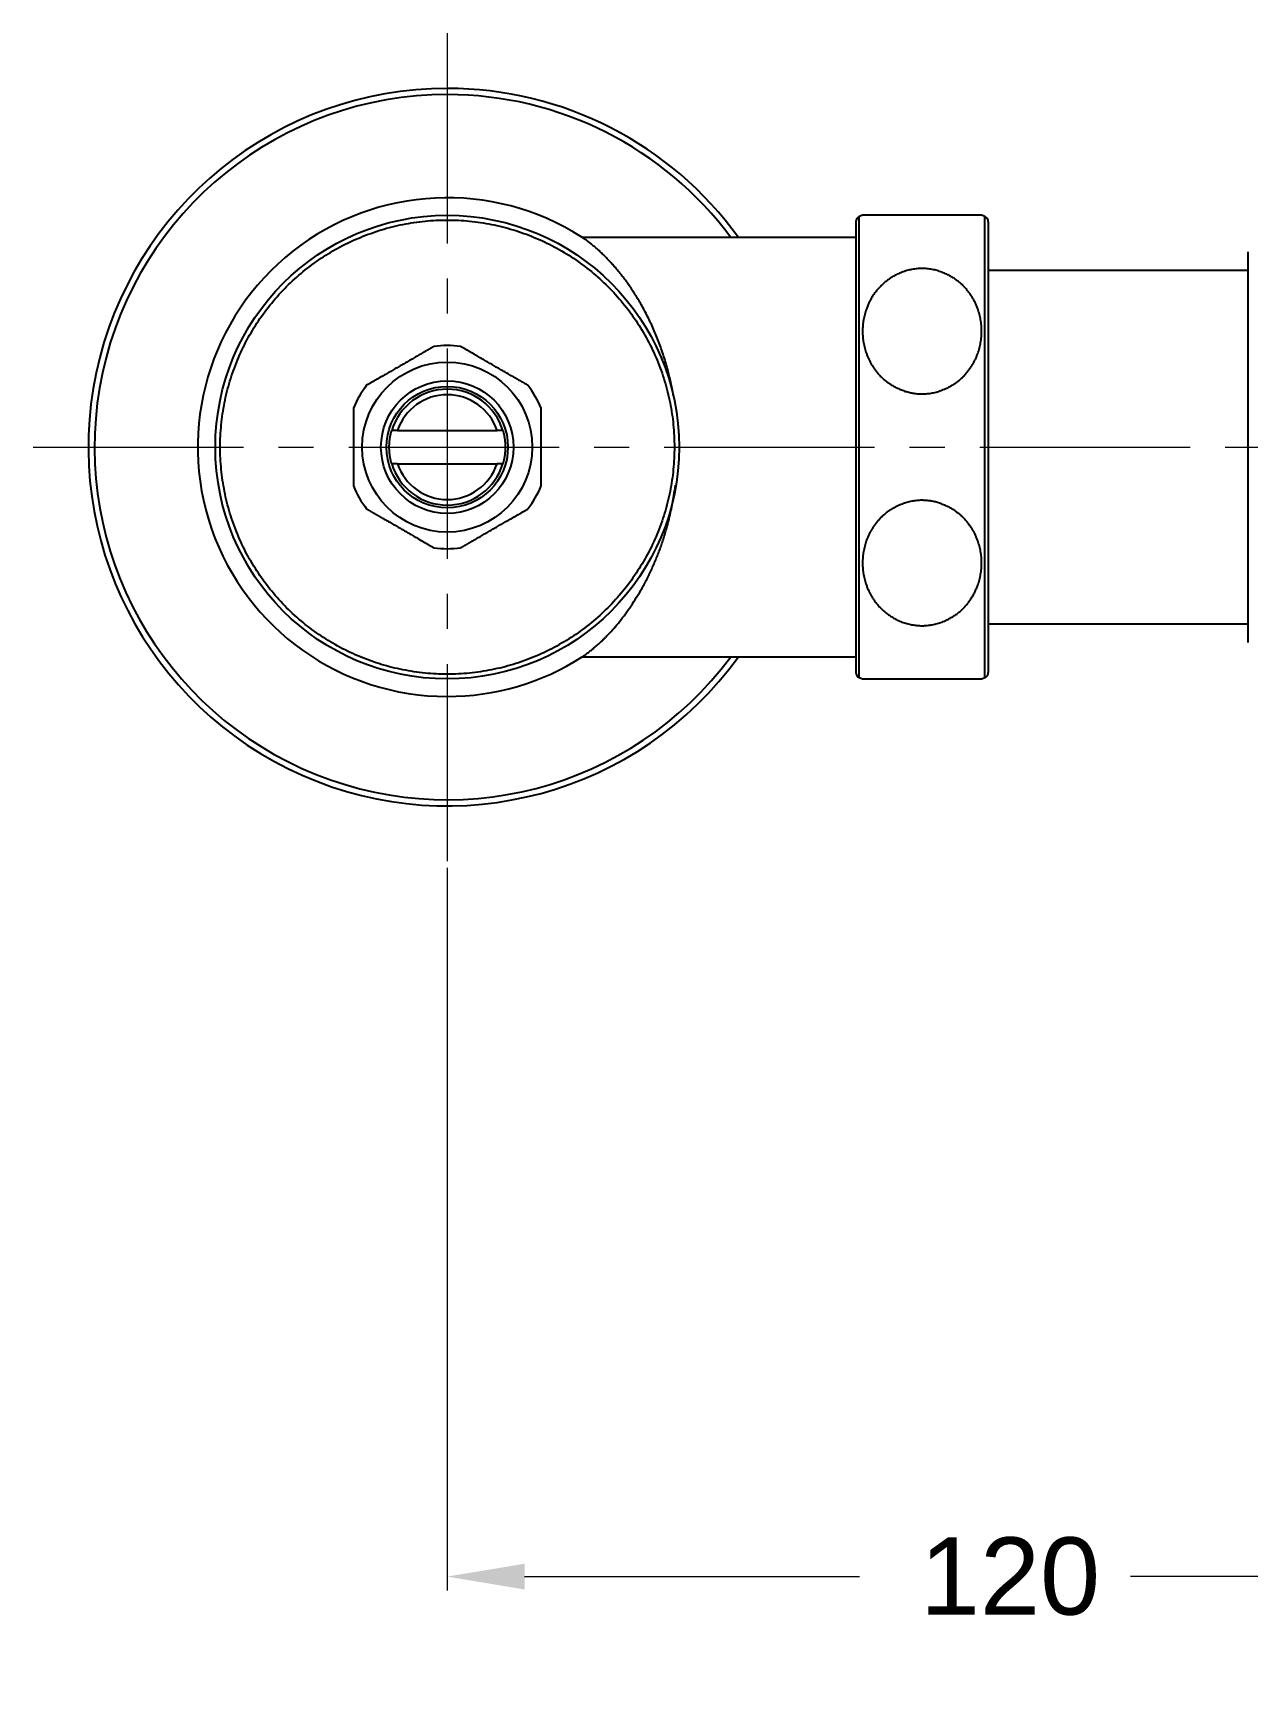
# Model space of a CAD drawing. Header units: millimetres. Extents: x 4257 to 5098, y 860 to 1455.
# Drawn here: x 4422.2 to 4532.2, y 1067.8 to 1218.1 of the extents above; entities that cross this region are included whole.
import ezdxf

# ---------------------------------------------------------------- set-up
doc = ezdxf.new("R2010")
doc.units = ezdxf.units.MM
doc.linetypes.add('CENTER2', pattern=[28.575, 19.05, -3.175, 3.175, -3.175])
doc.styles.add('Arial', font='arial.ttf')
doc.dimstyles.new('ISO-25', dxfattribs={"dimtxt": 7, "dimasz": 7, "dimexe": 1.25, "dimexo": 0.625, "dimgap": 3, "dimtad": 1, "dimtih": 1, "dimtoh": 1, "dimdec": 1, "dimlunit": 6, "dimtxsty": 'Arial', "dimcen": 0, "dimclrd": 3, "dimclre": 3, "dimclrt": 4, "dimadec": 0, "dimazin": 0, "dimtfac": 1, "dimtdec": 1, "dimtmove": 0, "dimatfit": 3, "dimfxl": 1, "dimlwd": 13, "dimlwe": 13, "dimarcsym": 0})

# ---------------------------------------------------------------- blocks, each defined once
blk = doc.blocks.new('*D25')
at = {"color": 3, "lineweight": 13, "transparency": 16777216}
for p, q in [((4459.69, 1142.44), (4459.69, 1076.99)), ((4579.69, 1142.44), (4579.69, 1076.99)), ((4466.69, 1078.24), (4497.02, 1078.24)), ((4572.69, 1078.24), (4521.58, 1078.24))]:
    blk.add_line(p, q, dxfattribs=at)
at = {"color": 3, "transparency": 16777216}
for points in [[(4466.69, 1079.4), (4466.69, 1077.07), (4459.69, 1078.24)], [(4572.69, 1079.4), (4572.69, 1077.07), (4579.69, 1078.24)]]:
    blk.add_solid(points, dxfattribs=at)
at = {"layer": 'Defpoints', "color": 0, "transparency": 16777216}
for p in [(4459.69, 1143.06), (4579.69, 1143.06), (4579.69, 1078.24)]:
    blk.add_point(p, dxfattribs=at)
at = {"color": 4, "transparency": 16777216, "insert": (4509.3, 1078.24), "char_height": 7, "attachment_point": 5, "style": 'Arial'}
blk.add_mtext(' 120 ', dxfattribs=at)

msp = doc.modelspace()

# ---------------------------------------------------------------- linework, layer by layer
at = {"color": 1, "linetype": 'CENTER2', "lineweight": 18}
for p, q in [((4459.69, 1218.06), (4459.69, 1143.06)), ((4422.19, 1180.56), (4579.69, 1180.56))]:
    msp.add_line(p, q, dxfattribs=at)
at = {"lineweight": 25}
for p, q in [((4496.69, 1200.98), (4496.69, 1180.56)), ((4497, 1180.56), (4497, 1201.44)), ((4508.38, 1159.68), (4508.38, 1201.44)), ((4508.69, 1200.98), (4508.69, 1160.14)), ((4496.69, 1199.56), (4472.55, 1199.56)), ((4532.19, 1198.26), (4532.19, 1162.86)), ((4532.19, 1196.56), (4508.69, 1196.56)), ((4455.18, 1182.06), (4464.2, 1182.06)), ((4496.69, 1180.56), (4496.69, 1160.14)), ((4497, 1159.68), (4497, 1180.56)), ((4455.18, 1179.06), (4464.2, 1179.06)), ((4508.69, 1164.56), (4532.19, 1164.56)), ((4472.58, 1161.56), (4496.69, 1161.56))]:
    msp.add_line(p, q, dxfattribs=at)
for radius in [21, 7.7, 6, 5.5]:
    msp.add_circle((4459.69, 1180.56), radius, dxfattribs=at)
for centre, radius, start, end in [((4459.69, 1180.56), 32.5, 90, 324.2194), ((4459.69, 1180.56), 32.5, 35.775, 90), ((4459.69, 1180.56), 31.94, 90, 323.4938), ((4459.69, 1180.56), 31.94, 36.5006, 90), ((4459.69, 1180.56), 22.59, 57.3277, 270), ((4497.19, 1200.98), 0.5, 112.2505, 180), ((4502.69, 1187.54), 15.02, 111.0248, 112.2505), ((4502.69, 1187.54), 15.02, 67.7495, 68.9813), ((4508.19, 1200.98), 0.5, 0, 67.7495), ((4459.69, 1180.56), 9.2, 82.495, 97.505), ((4459.69, 1180.56), 9.2, 142.495, 157.505), ((4459.69, 1180.56), 5.25, 16.6015, 163.3985), ((4459.69, 1180.56), 9.2, 22.495, 37.505), ((4459.69, 1180.56), 4.75, 18.4085, 161.5915), ((4459.69, 1180.56), 5.25, 196.6015, 343.3985), ((4459.69, 1180.56), 4.75, 198.4085, 341.5915), ((4459.69, 1180.56), 9.2, 202.495, 217.505), ((4459.69, 1180.56), 9.2, 322.495, 337.505), ((4459.69, 1180.56), 9.2, 262.495, 277.505), ((4459.69, 1180.56), 22.59, 270, 302.7023), ((4497.19, 1160.14), 0.5, 180, 247.7495), ((4508.19, 1160.14), 0.5, 292.2505, 0), ((4502.69, 1173.59), 15.02, 247.7495, 248.9755), ((4502.69, 1173.59), 15.02, 291.019, 292.2505)]:
    msp.add_arc(centre, radius, start, end, dxfattribs=at)
for points, knots in [([(4459.69, 1159.99), (4460.36, 1159.99), (4461.04, 1160.02), (4462.38, 1160.16), (4463.04, 1160.26), (4464.36, 1160.52), (4465.02, 1160.68), (4466.31, 1161.07), (4466.94, 1161.3), (4468.19, 1161.81), (4468.79, 1162.1), (4469.98, 1162.74), (4470.56, 1163.08), (4471.68, 1163.83), (4472.22, 1164.23), (4473.26, 1165.09), (4473.76, 1165.54), (4474.71, 1166.49), (4475.17, 1166.99), (4476.02, 1168.03), (4476.42, 1168.57), (4477.17, 1169.69), (4477.52, 1170.27), (4478.15, 1171.46), (4478.44, 1172.07), (4478.95, 1173.31), (4479.18, 1173.95), (4479.57, 1175.23), (4479.73, 1175.89), (4480, 1177.21), (4480.1, 1177.88), (4480.23, 1179.21), (4480.26, 1179.89), (4480.26, 1181.23), (4480.23, 1181.91), (4480.1, 1183.25), (4480, 1183.91), (4479.73, 1185.23), (4479.57, 1185.89), (4479.18, 1187.18), (4478.95, 1187.81), (4478.44, 1189.05), (4478.15, 1189.66), (4477.52, 1190.85), (4477.17, 1191.43), (4476.42, 1192.55), (4476.02, 1193.09), (4475.17, 1194.13), (4474.71, 1194.63), (4473.76, 1195.58), (4473.26, 1196.03), (4472.22, 1196.89), (4471.68, 1197.29), (4470.56, 1198.04), (4469.98, 1198.38), (4468.79, 1199.02), (4468.19, 1199.31), (4466.94, 1199.82), (4466.31, 1200.05), (4465.02, 1200.44), (4464.36, 1200.6), (4463.04, 1200.87), (4462.38, 1200.97), (4461.04, 1201.1), (4460.36, 1201.13), (4459.02, 1201.13), (4458.35, 1201.1), (4457.01, 1200.97), (4456.34, 1200.87), (4455.02, 1200.6), (4454.36, 1200.44), (4453.08, 1200.05), (4452.44, 1199.82), (4451.2, 1199.31), (4450.59, 1199.02), (4449.4, 1198.38), (4448.82, 1198.04), (4447.7, 1197.29), (4447.16, 1196.89), (4446.12, 1196.03), (4445.62, 1195.58), (4444.67, 1194.63), (4444.22, 1194.13), (4443.36, 1193.09), (4442.96, 1192.55), (4442.21, 1191.43), (4441.87, 1190.85), (4441.23, 1189.66), (4440.95, 1189.05), (4440.43, 1187.81), (4440.2, 1187.18), (4439.81, 1185.89), (4439.65, 1185.23), (4439.39, 1183.91), (4439.29, 1183.25), (4439.16, 1181.91), (4439.12, 1181.23), (4439.12, 1179.89), (4439.16, 1179.21), (4439.29, 1177.88), (4439.39, 1177.21), (4439.65, 1175.89), (4439.81, 1175.23), (4440.2, 1173.95), (4440.43, 1173.31), (4440.95, 1172.07), (4441.23, 1171.46), (4441.87, 1170.27), (4442.21, 1169.69), (4442.96, 1168.57), (4443.36, 1168.03), (4444.22, 1166.99), (4444.67, 1166.49), (4445.62, 1165.54), (4446.12, 1165.09), (4447.16, 1164.23), (4447.7, 1163.83), (4448.82, 1163.08), (4449.4, 1162.74), (4450.59, 1162.1), (4451.2, 1161.81), (4452.44, 1161.3), (4453.08, 1161.07), (4454.36, 1160.68), (4455.02, 1160.52), (4456.34, 1160.26), (4457.01, 1160.16), (4458.35, 1160.02), (4459.02, 1159.99), (4459.69, 1159.99)], [0, 0, 0, 0, 0.015625, 0.015625, 0.03125, 0.03125, 0.046875, 0.046875, 0.0625, 0.0625, 0.078125, 0.078125, 0.09375, 0.09375, 0.109375, 0.109375, 0.125, 0.125, 0.140625, 0.140625, 0.15625, 0.15625, 0.171875, 0.171875, 0.1875, 0.1875, 0.203125, 0.203125, 0.21875, 0.21875, 0.234375, 0.234375, 0.25, 0.25, 0.265625, 0.265625, 0.28125, 0.28125, 0.296875, 0.296875, 0.3125, 0.3125, 0.328125, 0.328125, 0.34375, 0.34375, 0.359375, 0.359375, 0.375, 0.375, 0.390625, 0.390625, 0.40625, 0.40625, 0.421875, 0.421875, 0.4375, 0.4375, 0.453125, 0.453125, 0.46875, 0.46875, 0.484375, 0.484375, 0.5, 0.5, 0.515625, 0.515625, 0.53125, 0.53125, 0.546875, 0.546875, 0.5625, 0.5625, 0.578125, 0.578125, 0.59375, 0.59375, 0.609375, 0.609375, 0.625, 0.625, 0.640625, 0.640625, 0.65625, 0.65625, 0.671875, 0.671875, 0.6875, 0.6875, 0.703125, 0.703125, 0.71875, 0.71875, 0.734375, 0.734375, 0.75, 0.75, 0.765625, 0.765625, 0.78125, 0.78125, 0.796875, 0.796875, 0.8125, 0.8125, 0.828125, 0.828125, 0.84375, 0.84375, 0.859375, 0.859375, 0.875, 0.875, 0.890625, 0.890625, 0.90625, 0.90625, 0.921875, 0.921875, 0.9375, 0.9375, 0.953125, 0.953125, 0.96875, 0.96875, 0.984375, 0.984375, 1, 1, 1, 1]), ([(4508.08, 1201.56), (4508.08, 1201.56), (4508.07, 1201.56), (4508.01, 1201.56), (4507.9, 1201.56), (4507.77, 1201.56), (4507.62, 1201.56), (4507.48, 1201.56), (4507.31, 1201.56), (4507.13, 1201.56), (4506.93, 1201.56), (4506.75, 1201.56), (4506.6, 1201.56), (4506.48, 1201.56), (4506.36, 1201.56), (4506.24, 1201.56), (4506.11, 1201.56), (4505.98, 1201.56), (4505.85, 1201.56), (4505.71, 1201.56), (4505.57, 1201.56), (4505.42, 1201.56), (4505.27, 1201.56), (4505.12, 1201.56), (4504.87, 1201.56), (4504.53, 1201.56), (4504.09, 1201.56), (4503.64, 1201.56), (4503.18, 1201.56), (4502.72, 1201.56), (4502.26, 1201.56), (4501.8, 1201.56), (4501.35, 1201.56), (4500.9, 1201.56), (4500.5, 1201.56), (4500.13, 1201.56), (4499.81, 1201.56), (4499.5, 1201.56), (4499.22, 1201.56), (4498.95, 1201.56), (4498.75, 1201.56), (4498.6, 1201.56), (4498.51, 1201.56), (4498.42, 1201.56), (4498.33, 1201.56), (4498.25, 1201.56), (4498.17, 1201.56), (4498.09, 1201.56), (4498.01, 1201.56), (4497.94, 1201.56), (4497.88, 1201.56), (4497.81, 1201.56), (4497.76, 1201.56), (4497.7, 1201.56), (4497.6, 1201.56), (4497.49, 1201.56), (4497.38, 1201.56), (4497.32, 1201.56), (4497.3, 1201.56), (4497.3, 1201.56)], [0, 0, 0, 0, 0.030326, 0.061525, 0.092588, 0.123735, 0.145024, 0.166014, 0.186774, 0.207374, 0.227886, 0.248379, 0.258141, 0.267847, 0.277509, 0.287133, 0.296731, 0.306311, 0.315882, 0.325455, 0.335039, 0.344644, 0.354278, 0.363953, 0.373677, 0.399543, 0.424728, 0.449453, 0.473956, 0.498487, 0.523073, 0.547601, 0.572318, 0.597464, 0.623262, 0.644333, 0.665235, 0.686069, 0.706934, 0.727929, 0.749149, 0.758026, 0.766892, 0.775752, 0.784612, 0.793478, 0.802355, 0.81125, 0.820167, 0.829112, 0.838092, 0.847111, 0.856176, 0.865292, 0.874464, 0.905635, 0.9368, 0.968182, 1, 1, 1, 1]), ([(4480.16, 1185.26), (4480.1, 1185.65), (4479.94, 1186.43), (4479.65, 1187.63), (4479.29, 1188.85), (4478.86, 1190.08), (4478.37, 1191.27), (4477.84, 1192.41), (4477.37, 1193.28), (4476.99, 1193.93), (4476.72, 1194.37), (4476.45, 1194.79), (4476.17, 1195.2), (4475.89, 1195.6), (4475.61, 1195.97), (4475.32, 1196.34), (4475.03, 1196.68), (4474.75, 1197.02), (4474.46, 1197.33), (4474.17, 1197.64), (4473.87, 1197.94), (4473.58, 1198.23), (4473.29, 1198.49), (4473.02, 1198.72), (4472.76, 1198.94), (4472.52, 1199.13), (4472.29, 1199.3), (4472.07, 1199.45), (4471.94, 1199.54), (4471.88, 1199.58)], [0, 0, 0, 0, 0.050707, 0.102769, 0.162321, 0.222853, 0.284637, 0.34792, 0.412927, 0.441545, 0.470188, 0.498869, 0.527601, 0.556397, 0.58527, 0.614233, 0.643299, 0.672482, 0.701795, 0.731251, 0.763141, 0.794508, 0.825372, 0.855752, 0.885671, 0.915154, 0.944226, 0.972915, 1, 1, 1, 1]), ([(4502.69, 1196.74), (4502.85, 1196.74), (4503.15, 1196.73), (4503.61, 1196.66), (4504.06, 1196.56), (4504.51, 1196.41), (4504.91, 1196.24), (4505.27, 1196.05), (4505.59, 1195.86), (4505.89, 1195.64), (4506.18, 1195.41), (4506.44, 1195.15), (4506.65, 1194.94), (4506.79, 1194.76), (4506.89, 1194.63), (4506.99, 1194.5), (4507.08, 1194.37), (4507.17, 1194.23), (4507.26, 1194.1), (4507.34, 1193.96), (4507.41, 1193.82), (4507.49, 1193.67), (4507.56, 1193.53), (4507.62, 1193.38), (4507.68, 1193.23), (4507.78, 1192.97), (4507.89, 1192.59), (4508, 1192.09), (4508.07, 1191.58), (4508.09, 1191.06), (4508.07, 1190.55), (4508, 1190.04), (4507.9, 1189.54), (4507.77, 1189.12), (4507.64, 1188.78), (4507.52, 1188.5), (4507.38, 1188.24), (4507.23, 1187.98), (4507.07, 1187.73), (4506.89, 1187.49), (4506.73, 1187.29), (4506.6, 1187.14), (4506.5, 1187.03), (4506.4, 1186.93), (4506.29, 1186.83), (4506.19, 1186.73), (4506.07, 1186.63), (4505.96, 1186.54), (4505.84, 1186.45), (4505.72, 1186.37), (4505.6, 1186.28), (4505.47, 1186.2), (4505.34, 1186.12), (4505.21, 1186.05), (4505.08, 1185.98), (4504.85, 1185.86), (4504.51, 1185.72), (4504.07, 1185.57), (4503.62, 1185.46), (4503.17, 1185.4), (4502.74, 1185.38), (4502.33, 1185.39), (4501.95, 1185.43), (4501.57, 1185.51), (4501.2, 1185.61), (4500.83, 1185.74), (4500.49, 1185.89), (4500.17, 1186.05), (4499.89, 1186.21), (4499.63, 1186.39), (4499.37, 1186.58), (4499.13, 1186.78), (4498.91, 1187), (4498.73, 1187.19), (4498.61, 1187.34), (4498.52, 1187.45), (4498.43, 1187.56), (4498.35, 1187.68), (4498.27, 1187.79), (4498.2, 1187.91), (4498.12, 1188.03), (4498.05, 1188.15), (4497.99, 1188.27), (4497.92, 1188.4), (4497.86, 1188.52), (4497.8, 1188.65), (4497.75, 1188.78), (4497.7, 1188.91), (4497.61, 1189.16), (4497.49, 1189.53), (4497.38, 1190.04), (4497.32, 1190.54), (4497.29, 1191.06), (4497.32, 1191.57), (4497.38, 1192.08), (4497.49, 1192.58), (4497.62, 1193.02), (4497.77, 1193.39), (4497.91, 1193.71), (4498.08, 1194.02), (4498.26, 1194.32), (4498.46, 1194.6), (4498.65, 1194.83), (4498.8, 1195), (4498.91, 1195.12), (4499.03, 1195.24), (4499.16, 1195.36), (4499.29, 1195.47), (4499.42, 1195.58), (4499.55, 1195.68), (4499.69, 1195.78), (4499.83, 1195.88), (4499.98, 1195.97), (4500.13, 1196.06), (4500.29, 1196.14), (4500.53, 1196.26), (4500.87, 1196.41), (4501.32, 1196.56), (4501.77, 1196.66), (4502.23, 1196.73), (4502.54, 1196.74), (4502.69, 1196.74)], [0, 0, 0, 0, 0.012295, 0.024551, 0.036892, 0.049438, 0.062299, 0.072762, 0.08315, 0.09351, 0.103893, 0.114346, 0.124917, 0.129675, 0.134427, 0.139176, 0.143927, 0.148682, 0.153444, 0.158219, 0.163008, 0.167815, 0.172645, 0.1775, 0.182384, 0.187299, 0.202863, 0.218422, 0.234087, 0.249969, 0.265846, 0.281476, 0.296967, 0.312429, 0.321489, 0.330457, 0.339355, 0.348205, 0.357029, 0.36585, 0.374689, 0.378931, 0.383153, 0.387356, 0.391545, 0.395722, 0.399891, 0.404054, 0.408214, 0.412376, 0.416541, 0.420713, 0.424896, 0.429092, 0.433305, 0.437538, 0.450405, 0.462927, 0.475213, 0.487379, 0.499548, 0.509696, 0.519841, 0.530057, 0.540413, 0.550976, 0.561809, 0.570914, 0.579929, 0.588884, 0.597811, 0.606741, 0.615705, 0.624734, 0.628847, 0.632958, 0.637068, 0.641181, 0.645299, 0.649423, 0.653557, 0.657702, 0.661861, 0.666037, 0.670231, 0.674445, 0.678682, 0.682945, 0.687234, 0.70285, 0.718422, 0.734059, 0.749873, 0.765677, 0.7813, 0.79685, 0.812439, 0.823087, 0.833586, 0.84397, 0.854274, 0.864535, 0.874788, 0.879672, 0.884529, 0.889363, 0.894179, 0.898982, 0.903775, 0.908565, 0.913355, 0.918151, 0.922958, 0.92778, 0.932622, 0.937489, 0.950442, 0.963054, 0.975437, 0.987711, 1, 1, 1, 1]), ([(4458.49, 1189.68), (4458.47, 1189.67), (4458.44, 1189.65), (4458.39, 1189.63), (4458.34, 1189.6), (4458.29, 1189.57), (4458.25, 1189.54), (4458.2, 1189.51), (4458.15, 1189.48), (4458.1, 1189.46), (4458.05, 1189.43), (4458, 1189.4), (4457.95, 1189.37), (4457.91, 1189.34), (4457.86, 1189.32), (4457.81, 1189.29), (4457.76, 1189.26), (4457.71, 1189.23), (4457.66, 1189.21), (4457.62, 1189.18), (4457.57, 1189.15), (4457.52, 1189.12), (4457.47, 1189.09), (4457.42, 1189.07), (4457.38, 1189.04), (4457.33, 1189.01), (4457.28, 1188.98), (4457.23, 1188.96), (4457.18, 1188.93), (4457.13, 1188.9), (4457.09, 1188.87), (4457.04, 1188.84), (4456.88, 1188.75), (4456.6, 1188.59), (4456.21, 1188.37), (4455.83, 1188.14), (4455.44, 1187.92), (4455.05, 1187.7), (4454.66, 1187.47), (4454.28, 1187.25), (4453.99, 1187.08), (4453.8, 1186.97), (4453.7, 1186.92), (4453.61, 1186.86), (4453.52, 1186.81), (4453.42, 1186.76), (4453.33, 1186.7), (4453.24, 1186.65), (4453.14, 1186.6), (4453.05, 1186.54), (4452.96, 1186.49), (4452.86, 1186.43), (4452.77, 1186.38), (4452.68, 1186.33), (4452.58, 1186.27), (4452.49, 1186.22), (4452.42, 1186.18), (4452.39, 1186.16)], [0, 0, 0, 0, 0.008396, 0.016765, 0.025108, 0.033425, 0.041716, 0.049982, 0.058225, 0.066443, 0.074639, 0.082812, 0.090963, 0.099093, 0.107203, 0.115292, 0.123363, 0.131415, 0.139449, 0.147465, 0.155466, 0.16345, 0.171419, 0.179373, 0.187314, 0.195242, 0.203157, 0.211061, 0.218954, 0.226837, 0.23471, 0.242575, 0.250431, 0.314033, 0.376609, 0.438644, 0.500641, 0.562528, 0.62443, 0.686845, 0.750254, 0.765426, 0.780632, 0.795877, 0.811168, 0.82651, 0.841907, 0.857365, 0.872888, 0.888482, 0.904151, 0.9199, 0.935734, 0.951656, 0.967672, 0.983785, 1, 1, 1, 1]), ([(4466.99, 1186.16), (4466.97, 1186.17), (4466.94, 1186.19), (4466.89, 1186.22), (4466.84, 1186.25), (4466.79, 1186.28), (4466.75, 1186.3), (4466.7, 1186.33), (4466.65, 1186.36), (4466.6, 1186.39), (4466.55, 1186.42), (4466.5, 1186.44), (4466.45, 1186.47), (4466.41, 1186.5), (4466.36, 1186.53), (4466.31, 1186.56), (4466.26, 1186.58), (4466.21, 1186.61), (4466.16, 1186.64), (4466.12, 1186.67), (4466.07, 1186.7), (4466.02, 1186.72), (4465.97, 1186.75), (4465.92, 1186.78), (4465.88, 1186.81), (4465.83, 1186.83), (4465.78, 1186.86), (4465.73, 1186.89), (4465.68, 1186.92), (4465.64, 1186.95), (4465.59, 1186.97), (4465.54, 1187), (4465.38, 1187.09), (4465.1, 1187.25), (4464.71, 1187.48), (4464.33, 1187.7), (4463.94, 1187.92), (4463.55, 1188.15), (4463.16, 1188.37), (4462.78, 1188.6), (4462.49, 1188.76), (4462.3, 1188.87), (4462.2, 1188.93), (4462.11, 1188.98), (4462.02, 1189.03), (4461.92, 1189.09), (4461.83, 1189.14), (4461.74, 1189.19), (4461.64, 1189.25), (4461.55, 1189.3), (4461.46, 1189.36), (4461.36, 1189.41), (4461.27, 1189.46), (4461.18, 1189.52), (4461.08, 1189.57), (4460.99, 1189.63), (4460.92, 1189.66), (4460.89, 1189.68)], [0, 0, 0, 0, 0.008396, 0.016765, 0.025108, 0.033425, 0.041716, 0.049982, 0.058225, 0.066443, 0.074639, 0.082812, 0.090963, 0.099093, 0.107203, 0.115292, 0.123363, 0.131415, 0.139449, 0.147465, 0.155466, 0.16345, 0.171419, 0.179373, 0.187314, 0.195242, 0.203157, 0.211061, 0.218954, 0.226837, 0.23471, 0.242575, 0.250431, 0.314033, 0.376609, 0.438644, 0.500641, 0.562528, 0.62443, 0.686845, 0.750254, 0.765426, 0.780632, 0.795877, 0.811168, 0.82651, 0.841907, 0.857365, 0.872888, 0.888482, 0.904151, 0.9199, 0.935734, 0.951656, 0.967672, 0.983785, 1, 1, 1, 1]), ([(4451.19, 1184.08), (4451.19, 1184.06), (4451.19, 1184.02), (4451.19, 1183.97), (4451.19, 1183.91), (4451.19, 1183.86), (4451.19, 1183.8), (4451.19, 1183.74), (4451.19, 1183.69), (4451.19, 1183.63), (4451.19, 1183.58), (4451.19, 1183.52), (4451.19, 1183.46), (4451.19, 1183.41), (4451.19, 1183.35), (4451.19, 1183.3), (4451.19, 1183.24), (4451.19, 1183.19), (4451.19, 1183.13), (4451.19, 1183.07), (4451.19, 1183.02), (4451.19, 1182.96), (4451.19, 1182.91), (4451.19, 1182.85), (4451.19, 1182.8), (4451.19, 1182.74), (4451.19, 1182.69), (4451.19, 1182.63), (4451.19, 1182.58), (4451.19, 1182.52), (4451.19, 1182.46), (4451.19, 1182.41), (4451.19, 1182.22), (4451.19, 1181.91), (4451.19, 1181.46), (4451.19, 1181.01), (4451.19, 1180.56), (4451.19, 1180.11), (4451.19, 1179.67), (4451.19, 1179.22), (4451.19, 1178.88), (4451.19, 1178.66), (4451.19, 1178.55), (4451.19, 1178.45), (4451.19, 1178.34), (4451.19, 1178.23), (4451.19, 1178.12), (4451.19, 1178.02), (4451.19, 1177.91), (4451.19, 1177.8), (4451.19, 1177.69), (4451.19, 1177.59), (4451.19, 1177.48), (4451.19, 1177.37), (4451.19, 1177.26), (4451.19, 1177.15), (4451.19, 1177.08), (4451.19, 1177.04)], [0, 0, 0, 0, 0.008375, 0.016724, 0.025046, 0.033342, 0.041613, 0.04986, 0.058082, 0.06628, 0.074456, 0.082609, 0.090741, 0.098852, 0.106942, 0.115012, 0.123063, 0.131095, 0.13911, 0.147108, 0.155089, 0.163054, 0.171004, 0.178939, 0.186861, 0.19477, 0.202666, 0.210551, 0.218425, 0.226288, 0.234143, 0.241988, 0.249826, 0.313373, 0.375897, 0.43788, 0.499826, 0.561799, 0.623841, 0.686456, 0.750131, 0.765335, 0.780571, 0.795843, 0.811157, 0.826518, 0.841931, 0.857402, 0.872935, 0.888535, 0.904207, 0.919955, 0.935785, 0.9517, 0.967704, 0.983803, 1, 1, 1, 1]), ([(4468.19, 1177.04), (4468.19, 1177.06), (4468.19, 1177.1), (4468.19, 1177.15), (4468.19, 1177.21), (4468.19, 1177.27), (4468.19, 1177.32), (4468.19, 1177.38), (4468.19, 1177.43), (4468.19, 1177.49), (4468.19, 1177.55), (4468.19, 1177.6), (4468.19, 1177.66), (4468.19, 1177.71), (4468.19, 1177.77), (4468.19, 1177.83), (4468.19, 1177.88), (4468.19, 1177.94), (4468.19, 1177.99), (4468.19, 1178.05), (4468.19, 1178.1), (4468.19, 1178.16), (4468.19, 1178.21), (4468.19, 1178.27), (4468.19, 1178.33), (4468.19, 1178.38), (4468.19, 1178.44), (4468.19, 1178.49), (4468.19, 1178.55), (4468.19, 1178.6), (4468.19, 1178.66), (4468.19, 1178.71), (4468.19, 1178.9), (4468.19, 1179.22), (4468.19, 1179.67), (4468.19, 1180.11), (4468.19, 1180.56), (4468.19, 1181.01), (4468.19, 1181.46), (4468.19, 1181.91), (4468.19, 1182.24), (4468.19, 1182.46), (4468.19, 1182.57), (4468.19, 1182.68), (4468.19, 1182.78), (4468.19, 1182.89), (4468.19, 1183), (4468.19, 1183.11), (4468.19, 1183.21), (4468.19, 1183.32), (4468.19, 1183.43), (4468.19, 1183.54), (4468.19, 1183.65), (4468.19, 1183.75), (4468.19, 1183.86), (4468.19, 1183.97), (4468.19, 1184.04), (4468.19, 1184.08)], [0, 0, 0, 0, 0.008371, 0.016716, 0.025034, 0.033327, 0.041595, 0.049839, 0.058059, 0.066256, 0.07443, 0.082583, 0.090714, 0.098824, 0.106915, 0.114986, 0.123038, 0.131072, 0.139088, 0.147088, 0.155071, 0.16304, 0.170993, 0.178932, 0.186858, 0.194771, 0.202672, 0.210562, 0.218442, 0.226312, 0.234172, 0.242025, 0.24987, 0.313532, 0.376143, 0.438189, 0.500175, 0.562108, 0.624087, 0.686615, 0.750175, 0.765366, 0.780589, 0.79585, 0.811155, 0.826508, 0.841915, 0.857381, 0.87291, 0.888508, 0.904179, 0.919929, 0.935761, 0.951679, 0.967689, 0.983795, 1, 1, 1, 1]), ([(4454.66, 1179.06), (4454.66, 1179.07), (4454.65, 1179.1), (4454.64, 1179.13), (4454.63, 1179.16), (4454.62, 1179.2), (4454.61, 1179.23), (4454.6, 1179.27), (4454.59, 1179.3), (4454.59, 1179.34), (4454.58, 1179.37), (4454.57, 1179.41), (4454.56, 1179.44), (4454.55, 1179.48), (4454.55, 1179.51), (4454.54, 1179.55), (4454.53, 1179.58), (4454.53, 1179.62), (4454.52, 1179.65), (4454.51, 1179.69), (4454.51, 1179.72), (4454.5, 1179.76), (4454.5, 1179.79), (4454.49, 1179.83), (4454.49, 1179.87), (4454.48, 1179.9), (4454.48, 1179.94), (4454.47, 1179.97), (4454.47, 1180.01), (4454.47, 1180.04), (4454.46, 1180.08), (4454.46, 1180.11), (4454.46, 1180.15), (4454.45, 1180.19), (4454.45, 1180.22), (4454.45, 1180.26), (4454.45, 1180.29), (4454.45, 1180.33), (4454.45, 1180.36), (4454.44, 1180.4), (4454.44, 1180.44), (4454.44, 1180.47), (4454.44, 1180.51), (4454.44, 1180.54), (4454.44, 1180.58), (4454.44, 1180.61), (4454.44, 1180.65), (4454.44, 1180.69), (4454.44, 1180.72), (4454.45, 1180.76), (4454.45, 1180.79), (4454.45, 1180.83), (4454.45, 1180.87), (4454.45, 1180.9), (4454.45, 1180.94), (4454.46, 1180.97), (4454.46, 1181.01), (4454.46, 1181.04), (4454.47, 1181.08), (4454.47, 1181.11), (4454.47, 1181.15), (4454.48, 1181.19), (4454.48, 1181.22), (4454.49, 1181.26), (4454.49, 1181.29), (4454.5, 1181.33), (4454.5, 1181.36), (4454.51, 1181.4), (4454.51, 1181.43), (4454.52, 1181.47), (4454.53, 1181.5), (4454.53, 1181.54), (4454.54, 1181.57), (4454.55, 1181.61), (4454.55, 1181.64), (4454.56, 1181.68), (4454.57, 1181.71), (4454.58, 1181.75), (4454.59, 1181.78), (4454.59, 1181.82), (4454.6, 1181.85), (4454.61, 1181.89), (4454.62, 1181.92), (4454.63, 1181.96), (4454.64, 1181.99), (4454.65, 1182.03), (4454.66, 1182.05), (4454.66, 1182.06)], [0, 0, 0, 0, 0.011771, 0.023542, 0.035312, 0.047082, 0.058852, 0.070621, 0.082389, 0.094157, 0.105925, 0.117693, 0.12946, 0.141226, 0.152993, 0.164759, 0.176525, 0.18829, 0.200055, 0.21182, 0.223584, 0.235349, 0.247113, 0.258877, 0.27064, 0.282404, 0.294167, 0.30593, 0.317692, 0.329455, 0.341217, 0.35298, 0.364742, 0.376504, 0.388266, 0.400028, 0.411789, 0.423551, 0.435312, 0.447074, 0.458835, 0.470597, 0.482358, 0.494119, 0.505881, 0.517642, 0.529403, 0.541165, 0.552926, 0.564688, 0.576449, 0.588211, 0.599972, 0.611734, 0.623496, 0.635258, 0.64702, 0.658783, 0.670545, 0.682308, 0.69407, 0.705833, 0.717596, 0.72936, 0.741123, 0.752887, 0.764651, 0.776416, 0.78818, 0.799945, 0.81171, 0.823475, 0.835241, 0.847007, 0.858774, 0.87054, 0.882307, 0.894075, 0.905843, 0.917611, 0.929379, 0.941148, 0.952918, 0.964688, 0.976458, 0.988229, 1, 1, 1, 1]), ([(4464.72, 1182.06), (4464.73, 1182.05), (4464.73, 1182.03), (4464.74, 1181.99), (4464.75, 1181.96), (4464.76, 1181.92), (4464.77, 1181.89), (4464.78, 1181.85), (4464.79, 1181.82), (4464.8, 1181.78), (4464.81, 1181.75), (4464.81, 1181.71), (4464.82, 1181.68), (4464.83, 1181.64), (4464.84, 1181.61), (4464.84, 1181.57), (4464.85, 1181.54), (4464.86, 1181.5), (4464.86, 1181.47), (4464.87, 1181.43), (4464.87, 1181.4), (4464.88, 1181.36), (4464.89, 1181.33), (4464.89, 1181.29), (4464.9, 1181.26), (4464.9, 1181.22), (4464.9, 1181.19), (4464.91, 1181.15), (4464.91, 1181.11), (4464.92, 1181.08), (4464.92, 1181.04), (4464.92, 1181.01), (4464.93, 1180.97), (4464.93, 1180.94), (4464.93, 1180.9), (4464.93, 1180.87), (4464.93, 1180.83), (4464.94, 1180.79), (4464.94, 1180.76), (4464.94, 1180.72), (4464.94, 1180.69), (4464.94, 1180.65), (4464.94, 1180.61), (4464.94, 1180.58), (4464.94, 1180.54), (4464.94, 1180.51), (4464.94, 1180.47), (4464.94, 1180.44), (4464.94, 1180.4), (4464.94, 1180.36), (4464.94, 1180.33), (4464.93, 1180.29), (4464.93, 1180.26), (4464.93, 1180.22), (4464.93, 1180.19), (4464.93, 1180.15), (4464.92, 1180.11), (4464.92, 1180.08), (4464.92, 1180.04), (4464.91, 1180.01), (4464.91, 1179.97), (4464.9, 1179.94), (4464.9, 1179.9), (4464.9, 1179.87), (4464.89, 1179.83), (4464.89, 1179.79), (4464.88, 1179.76), (4464.87, 1179.72), (4464.87, 1179.69), (4464.86, 1179.65), (4464.86, 1179.62), (4464.85, 1179.58), (4464.84, 1179.55), (4464.84, 1179.51), (4464.83, 1179.48), (4464.82, 1179.44), (4464.81, 1179.41), (4464.81, 1179.37), (4464.8, 1179.34), (4464.79, 1179.3), (4464.78, 1179.27), (4464.77, 1179.23), (4464.76, 1179.2), (4464.75, 1179.16), (4464.74, 1179.13), (4464.73, 1179.1), (4464.73, 1179.07), (4464.72, 1179.06)], [0, 0, 0, 0, 0.011771, 0.023542, 0.035312, 0.047082, 0.058852, 0.070621, 0.082389, 0.094157, 0.105925, 0.117693, 0.12946, 0.141226, 0.152993, 0.164759, 0.176525, 0.18829, 0.200055, 0.21182, 0.223584, 0.235349, 0.247113, 0.258877, 0.27064, 0.282404, 0.294167, 0.30593, 0.317692, 0.329455, 0.341217, 0.35298, 0.364742, 0.376504, 0.388266, 0.400028, 0.411789, 0.423551, 0.435312, 0.447074, 0.458835, 0.470597, 0.482358, 0.494119, 0.505881, 0.517642, 0.529403, 0.541165, 0.552926, 0.564688, 0.576449, 0.588211, 0.599972, 0.611734, 0.623496, 0.635258, 0.64702, 0.658783, 0.670545, 0.682308, 0.69407, 0.705833, 0.717596, 0.72936, 0.741123, 0.752887, 0.764651, 0.776416, 0.78818, 0.799945, 0.81171, 0.823475, 0.835241, 0.847007, 0.858774, 0.87054, 0.882307, 0.894075, 0.905843, 0.917611, 0.929379, 0.941148, 0.952918, 0.964688, 0.976458, 0.988229, 1, 1, 1, 1]), ([(4471.88, 1161.55), (4471.89, 1161.55), (4471.94, 1161.58), (4472.03, 1161.64), (4472.15, 1161.72), (4472.27, 1161.81), (4472.41, 1161.91), (4472.54, 1162.01), (4472.68, 1162.12), (4472.83, 1162.24), (4472.98, 1162.36), (4473.13, 1162.5), (4473.29, 1162.64), (4473.46, 1162.78), (4473.62, 1162.94), (4473.8, 1163.1), (4473.97, 1163.28), (4474.26, 1163.57), (4474.66, 1164), (4475.19, 1164.61), (4475.7, 1165.27), (4476.22, 1165.98), (4476.72, 1166.75), (4477.13, 1167.43), (4477.46, 1168.01), (4477.7, 1168.46), (4477.93, 1168.91), (4478.15, 1169.38), (4478.37, 1169.86), (4478.57, 1170.34), (4478.77, 1170.83), (4478.96, 1171.33), (4479.14, 1171.83), (4479.3, 1172.35), (4479.46, 1172.87), (4479.69, 1173.66), (4479.96, 1174.76), (4480.2, 1176.01), (4480.31, 1176.8), (4480.35, 1177.11)], [0, 0, 0, 0, 0.004233, 0.019808, 0.035495, 0.051301, 0.06723, 0.083288, 0.099479, 0.11581, 0.132284, 0.148906, 0.16568, 0.18261, 0.1997, 0.216954, 0.234375, 0.251966, 0.302802, 0.353244, 0.403368, 0.45325, 0.502966, 0.552589, 0.578311, 0.603736, 0.628879, 0.653753, 0.678374, 0.702757, 0.726917, 0.750872, 0.774639, 0.798235, 0.82168, 0.844992, 0.90429, 0.962258, 1, 1, 1, 1]), ([(4502.69, 1164.38), (4502.54, 1164.38), (4502.23, 1164.4), (4501.77, 1164.46), (4501.32, 1164.56), (4500.88, 1164.71), (4500.47, 1164.88), (4500.11, 1165.07), (4499.79, 1165.27), (4499.49, 1165.48), (4499.21, 1165.72), (4498.94, 1165.97), (4498.74, 1166.19), (4498.59, 1166.36), (4498.49, 1166.49), (4498.39, 1166.62), (4498.3, 1166.75), (4498.21, 1166.89), (4498.13, 1167.03), (4498.05, 1167.17), (4497.97, 1167.31), (4497.9, 1167.45), (4497.83, 1167.6), (4497.76, 1167.74), (4497.7, 1167.89), (4497.61, 1168.16), (4497.49, 1168.54), (4497.38, 1169.04), (4497.32, 1169.54), (4497.29, 1170.06), (4497.32, 1170.57), (4497.38, 1171.08), (4497.49, 1171.58), (4497.61, 1172), (4497.75, 1172.35), (4497.87, 1172.62), (4498, 1172.88), (4498.15, 1173.14), (4498.31, 1173.39), (4498.49, 1173.64), (4498.65, 1173.83), (4498.78, 1173.98), (4498.88, 1174.09), (4498.98, 1174.19), (4499.09, 1174.29), (4499.2, 1174.39), (4499.31, 1174.49), (4499.42, 1174.58), (4499.54, 1174.67), (4499.66, 1174.76), (4499.78, 1174.84), (4499.91, 1174.92), (4500.04, 1175), (4500.17, 1175.07), (4500.31, 1175.15), (4500.54, 1175.26), (4500.87, 1175.41), (4501.31, 1175.55), (4501.76, 1175.66), (4502.21, 1175.72), (4502.65, 1175.75), (4503.05, 1175.73), (4503.43, 1175.69), (4503.81, 1175.62), (4504.18, 1175.51), (4504.55, 1175.38), (4504.9, 1175.23), (4505.21, 1175.08), (4505.49, 1174.91), (4505.76, 1174.73), (4506.01, 1174.54), (4506.25, 1174.34), (4506.48, 1174.12), (4506.65, 1173.93), (4506.78, 1173.78), (4506.86, 1173.67), (4506.95, 1173.56), (4507.03, 1173.44), (4507.11, 1173.33), (4507.19, 1173.21), (4507.26, 1173.09), (4507.33, 1172.97), (4507.4, 1172.85), (4507.46, 1172.72), (4507.52, 1172.6), (4507.58, 1172.47), (4507.63, 1172.34), (4507.69, 1172.21), (4507.78, 1171.96), (4507.89, 1171.59), (4508, 1171.09), (4508.07, 1170.58), (4508.09, 1170.07), (4508.07, 1169.55), (4508, 1169.04), (4507.9, 1168.55), (4507.76, 1168.11), (4507.61, 1167.73), (4507.47, 1167.41), (4507.3, 1167.1), (4507.12, 1166.81), (4506.92, 1166.52), (4506.74, 1166.29), (4506.58, 1166.12), (4506.47, 1166), (4506.35, 1165.88), (4506.23, 1165.76), (4506.1, 1165.65), (4505.97, 1165.54), (4505.83, 1165.44), (4505.69, 1165.34), (4505.55, 1165.25), (4505.4, 1165.15), (4505.25, 1165.07), (4505.1, 1164.98), (4504.85, 1164.86), (4504.51, 1164.71), (4504.06, 1164.56), (4503.61, 1164.46), (4503.15, 1164.4), (4502.85, 1164.38), (4502.69, 1164.38)], [0, 0, 0, 0, 0.012295, 0.024551, 0.036892, 0.049438, 0.062299, 0.072762, 0.08315, 0.09351, 0.103893, 0.114346, 0.124917, 0.129675, 0.134427, 0.139176, 0.143927, 0.148682, 0.153444, 0.158219, 0.163008, 0.167815, 0.172645, 0.1775, 0.182384, 0.187299, 0.202863, 0.218422, 0.234087, 0.249969, 0.265846, 0.281476, 0.296967, 0.312429, 0.321489, 0.330457, 0.339355, 0.348205, 0.357029, 0.36585, 0.374689, 0.378931, 0.383153, 0.387356, 0.391545, 0.395722, 0.399891, 0.404054, 0.408214, 0.412376, 0.416541, 0.420713, 0.424896, 0.429092, 0.433305, 0.437538, 0.450405, 0.462927, 0.475213, 0.487379, 0.499548, 0.509696, 0.519841, 0.530057, 0.540413, 0.550976, 0.561809, 0.570914, 0.579929, 0.588884, 0.597811, 0.606741, 0.615705, 0.624734, 0.628847, 0.632958, 0.637068, 0.641181, 0.645299, 0.649423, 0.653557, 0.657702, 0.661861, 0.666037, 0.670231, 0.674445, 0.678682, 0.682945, 0.687234, 0.70285, 0.718422, 0.734059, 0.749873, 0.765677, 0.7813, 0.79685, 0.812439, 0.823087, 0.833586, 0.84397, 0.854274, 0.864535, 0.874788, 0.879672, 0.884529, 0.889363, 0.894179, 0.898982, 0.903775, 0.908565, 0.913355, 0.918151, 0.922958, 0.92778, 0.932622, 0.937489, 0.950442, 0.963054, 0.975437, 0.987711, 1, 1, 1, 1]), ([(4452.39, 1174.96), (4452.41, 1174.95), (4452.44, 1174.93), (4452.49, 1174.9), (4452.54, 1174.88), (4452.59, 1174.85), (4452.64, 1174.82), (4452.69, 1174.79), (4452.74, 1174.76), (4452.78, 1174.73), (4452.83, 1174.71), (4452.88, 1174.68), (4452.93, 1174.65), (4452.98, 1174.62), (4453.03, 1174.59), (4453.07, 1174.57), (4453.12, 1174.54), (4453.17, 1174.51), (4453.22, 1174.48), (4453.27, 1174.46), (4453.32, 1174.43), (4453.36, 1174.4), (4453.41, 1174.37), (4453.46, 1174.34), (4453.51, 1174.32), (4453.56, 1174.29), (4453.6, 1174.26), (4453.65, 1174.23), (4453.7, 1174.2), (4453.75, 1174.18), (4453.8, 1174.15), (4453.84, 1174.12), (4454.01, 1174.03), (4454.28, 1173.87), (4454.67, 1173.65), (4455.06, 1173.42), (4455.45, 1173.2), (4455.83, 1172.97), (4456.22, 1172.75), (4456.61, 1172.53), (4456.9, 1172.36), (4457.09, 1172.25), (4457.18, 1172.2), (4457.27, 1172.14), (4457.37, 1172.09), (4457.46, 1172.04), (4457.55, 1171.98), (4457.65, 1171.93), (4457.74, 1171.87), (4457.83, 1171.82), (4457.92, 1171.77), (4458.02, 1171.71), (4458.11, 1171.66), (4458.21, 1171.6), (4458.3, 1171.55), (4458.4, 1171.49), (4458.46, 1171.46), (4458.49, 1171.44)], [0, 0, 0, 0, 0.008396, 0.016765, 0.025108, 0.033425, 0.041716, 0.049982, 0.058225, 0.066443, 0.074639, 0.082812, 0.090963, 0.099093, 0.107203, 0.115292, 0.123363, 0.131415, 0.139449, 0.147465, 0.155466, 0.16345, 0.171419, 0.179373, 0.187314, 0.195242, 0.203157, 0.211061, 0.218954, 0.226837, 0.23471, 0.242575, 0.250431, 0.314033, 0.376609, 0.438644, 0.500641, 0.562528, 0.62443, 0.686845, 0.750254, 0.765426, 0.780632, 0.795877, 0.811168, 0.82651, 0.841907, 0.857365, 0.872888, 0.888482, 0.904151, 0.9199, 0.935734, 0.951656, 0.967672, 0.983785, 1, 1, 1, 1]), ([(4460.89, 1171.44), (4460.91, 1171.45), (4460.94, 1171.47), (4460.99, 1171.5), (4461.04, 1171.52), (4461.09, 1171.55), (4461.14, 1171.58), (4461.19, 1171.61), (4461.24, 1171.64), (4461.28, 1171.67), (4461.33, 1171.69), (4461.38, 1171.72), (4461.43, 1171.75), (4461.48, 1171.78), (4461.53, 1171.81), (4461.57, 1171.83), (4461.62, 1171.86), (4461.67, 1171.89), (4461.72, 1171.92), (4461.77, 1171.94), (4461.82, 1171.97), (4461.86, 1172), (4461.91, 1172.03), (4461.96, 1172.06), (4462.01, 1172.08), (4462.06, 1172.11), (4462.1, 1172.14), (4462.15, 1172.17), (4462.2, 1172.19), (4462.25, 1172.22), (4462.3, 1172.25), (4462.34, 1172.28), (4462.51, 1172.37), (4462.78, 1172.53), (4463.17, 1172.75), (4463.56, 1172.98), (4463.95, 1173.2), (4464.33, 1173.43), (4464.72, 1173.65), (4465.11, 1173.87), (4465.4, 1174.04), (4465.59, 1174.15), (4465.68, 1174.2), (4465.77, 1174.26), (4465.87, 1174.31), (4465.96, 1174.36), (4466.05, 1174.42), (4466.15, 1174.47), (4466.24, 1174.53), (4466.33, 1174.58), (4466.42, 1174.63), (4466.52, 1174.69), (4466.61, 1174.74), (4466.71, 1174.8), (4466.8, 1174.85), (4466.9, 1174.91), (4466.96, 1174.94), (4466.99, 1174.96)], [0, 0, 0, 0, 0.008396, 0.016765, 0.025108, 0.033425, 0.041716, 0.049982, 0.058225, 0.066443, 0.074639, 0.082812, 0.090963, 0.099093, 0.107203, 0.115292, 0.123363, 0.131415, 0.139449, 0.147465, 0.155466, 0.16345, 0.171419, 0.179373, 0.187314, 0.195242, 0.203157, 0.211061, 0.218954, 0.226837, 0.23471, 0.242575, 0.250431, 0.314033, 0.376609, 0.438644, 0.500641, 0.562528, 0.62443, 0.686845, 0.750254, 0.765426, 0.780632, 0.795877, 0.811168, 0.82651, 0.841907, 0.857365, 0.872888, 0.888482, 0.904151, 0.9199, 0.935734, 0.951656, 0.967672, 0.983785, 1, 1, 1, 1]), ([(4497.3, 1159.56), (4497.3, 1159.56), (4497.32, 1159.56), (4497.38, 1159.56), (4497.49, 1159.56), (4497.61, 1159.56), (4497.75, 1159.56), (4497.87, 1159.56), (4498, 1159.56), (4498.15, 1159.56), (4498.31, 1159.56), (4498.49, 1159.56), (4498.64, 1159.56), (4498.77, 1159.56), (4498.86, 1159.56), (4498.96, 1159.56), (4499.05, 1159.56), (4499.15, 1159.56), (4499.26, 1159.56), (4499.36, 1159.56), (4499.47, 1159.56), (4499.58, 1159.56), (4499.7, 1159.56), (4499.81, 1159.56), (4499.93, 1159.56), (4500.05, 1159.56), (4500.18, 1159.56), (4500.3, 1159.56), (4500.53, 1159.56), (4500.86, 1159.56), (4501.3, 1159.56), (4501.75, 1159.56), (4502.21, 1159.56), (4502.66, 1159.56), (4503.12, 1159.56), (4503.58, 1159.56), (4504.03, 1159.56), (4504.47, 1159.56), (4504.88, 1159.56), (4505.25, 1159.56), (4505.57, 1159.56), (4505.88, 1159.56), (4506.16, 1159.56), (4506.43, 1159.56), (4506.63, 1159.56), (4506.77, 1159.56), (4506.86, 1159.56), (4506.94, 1159.56), (4507.02, 1159.56), (4507.1, 1159.56), (4507.18, 1159.56), (4507.25, 1159.56), (4507.32, 1159.56), (4507.39, 1159.56), (4507.45, 1159.56), (4507.51, 1159.56), (4507.57, 1159.56), (4507.63, 1159.56), (4507.68, 1159.56), (4507.77, 1159.56), (4507.89, 1159.56), (4508, 1159.56), (4508.07, 1159.56), (4508.08, 1159.56), (4508.08, 1159.56), (4508.08, 1159.56)], [0, 0, 0, 0, 0.031697, 0.062927, 0.093908, 0.124859, 0.142923, 0.160797, 0.178524, 0.196147, 0.21371, 0.231257, 0.248832, 0.256745, 0.264623, 0.272474, 0.280301, 0.28811, 0.295905, 0.303692, 0.311476, 0.319262, 0.327056, 0.334861, 0.342685, 0.350531, 0.358405, 0.366311, 0.374257, 0.400097, 0.425216, 0.449829, 0.474172, 0.498491, 0.52284, 0.547215, 0.571865, 0.597026, 0.622919, 0.644114, 0.665081, 0.68592, 0.706731, 0.727612, 0.748661, 0.756883, 0.7651, 0.773318, 0.781541, 0.789773, 0.79802, 0.806286, 0.814576, 0.822893, 0.831243, 0.839631, 0.84806, 0.856536, 0.865061, 0.873642, 0.904843, 0.935952, 0.967188, 0.998772, 1, 1, 1, 1])]:
    msp.add_open_spline(points, degree=3, knots=knots, dxfattribs=at)
for points, degree in [([(4472.54, 1199.56), (4471.97, 1199.54), (4471.89, 1199.57)], 2), ([(4455.18, 1182.06), (4455.01, 1182.06), (4454.83, 1182.06), (4454.66, 1182.06)], 3), ([(4464.72, 1182.06), (4464.55, 1182.06), (4464.37, 1182.06), (4464.2, 1182.06)], 3), ([(4455.18, 1179.06), (4455.01, 1179.06), (4454.83, 1179.06), (4454.66, 1179.06)], 3), ([(4464.72, 1179.06), (4464.55, 1179.06), (4464.37, 1179.06), (4464.2, 1179.06)], 3), ([(4471.89, 1161.55), (4471.96, 1161.58), (4472.54, 1161.56)], 2)]:
    msp.add_open_spline(points, degree=degree, dxfattribs=at)

# ---------------------------------------------------------------- dimensions: what is measured, and where the dimension line sits
dim = msp.add_linear_dim(base=(4579.69, 1078.24), p1=(4459.69, 1143.06), p2=(4579.69, 1143.06), text=' 120 ', dimstyle='ISO-25', override={"dimtad": 0})
dim.commit()
dim.dimension.update_dxf_attribs({"geometry": '*D25', "text_midpoint": (4509.3, 1078.24), "dimtype": 160})

doc.saveas('drawing.dxf')
